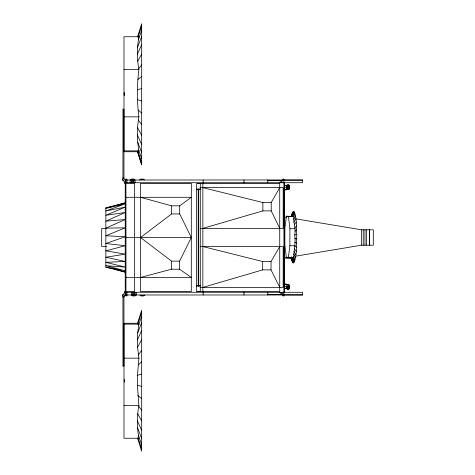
<?xml version="1.0" encoding="UTF-8"?>
<svg xmlns="http://www.w3.org/2000/svg" width="475" height="475" viewBox="0 0 475 475"><rect width="100%" height="100%" fill="white"/><g stroke="black" fill="none" stroke-linecap="round" stroke-linejoin="round"><path stroke-width="0.71" d="M123.933 178.665L123.939 109.119L122.972 109.119L122.966 180.357L123.933 180.357M125.228 292.279L125.228 294.981L123.203 297.101L122.645 294.981L125.228 292.279L125.228 180.019L123.203 177.899L122.645 180.019L125.228 182.721M202.849 291.543L202.849 183.457M203.14 294.981L203.14 292.279M288.373 257.587L289.869 245.771L289.904 228.754L288.462 216.499L286.389 216.19L284.899 228.006L284.858 245.029L286.3 257.278L293.704 257.587C293.859 249.933 295.919 242.66 294.708 234.929C296.246 228.689 293.063 222.787 293.782 216.499L286.389 216.19M138.207 323.261L123.987 323.261L123.987 438.253L138.914 438.253C136.847 427.441 136.948 416.26 138.872 405.43L137.388 385.308L137.471 375.315L138.914 358.156L137.554 347.296L137.364 340.082L137.726 332.797L138.872 324.122L137.388 323.754L141.675 310.27L141.675 451.25L137.471 437.944M291.519 256.975L292.921 261.529L293.455 262.265L293.995 262.23C297.475 253.573 296.364 243.663 296.792 234.478C296.21 226.89 297.154 218.565 293.948 211.512L293.408 211.547L292.873 212.349L291.573 216.636M137.471 37.056L141.675 23.75L141.675 164.73L137.388 151.246L138.872 150.878C136.948 139.644 136.847 128.066 138.914 116.844C136.847 101.169 136.948 85.251 138.872 69.57C136.948 58.74 136.847 47.559 138.914 36.747L123.987 36.747L123.987 151.739L138.207 151.739M284.4 189.81L288.135 189.169L286.746 188.522L286.508 187.399A1.55 1.496 0 0 1 286.633 187.031M286.484 287.909L286.508 287.517A1.55 1.496 0 0 1 288.313 286.33L289.305 286.959A1.55 1.496 0 0 1 289.198 288.776C287.719 290.308 285.659 288.123 286.49 286.401L284.4 286.395M124.26 95.683L124.278 92.809M124.254 379.305L124.278 382.185M123.987 94.24L124.278 92.815M291.496 216.196L292.351 212.96L292.879 212.159L293.425 212.123M291.899 216.149L292.368 213.898M291.246 216.564L291.846 214.51M291.407 216.196L292.351 212.96M291.739 216.238L292.873 212.349M291.644 216.232L292.879 212.159M291.959 216.303L293.408 211.547M292.368 216.368L293.948 211.512M141.223 27.164L141.675 25.798M137.869 323.944L141.675 312.318M294.506 260.49L293.467 262.841L292.927 262.877L290.997 257.581L291.911 258.085L293.467 262.841M138.13 36.866L141.675 26.078M141.229 313.945L141.675 312.598M141.218 31.237L141.675 29.925M138.706 324.977L141.675 316.445M138.344 39.882L141.675 30.382M141.194 318.256L141.675 316.902M292.992 216.434L294.482 212.248M137.726 332.797L141.675 322.525M137.554 47.221L141.675 36.628M293.758 216.808L294.993 213.738M137.364 340.082L141.675 330.374M137.364 54.18L141.675 44.62M137.388 323.754L138.13 323.386M293.74 219.622L295.462 215.923M125.964 277.477L191.3 277.465L179.609 269.224L179.609 261.119L191.3 237.5L179.698 213.94L179.698 205.835L191.3 197.297L191.36 183.457L140.469 183.457L140.511 291.543L191.3 291.543L191.3 197.297L125.928 197.297M137.554 347.296L141.675 339.756M137.726 61.198L141.675 54.126M293.918 222.247L295.877 218.749M279.733 228.386L271.225 210.888L271.225 202.534L279.733 187.637M200.04 246.561L283.171 246.561L283.171 287.363L279.733 287.363L271.035 269.877L271.035 261.529L279.733 246.561M294.292 224.841L296.228 222.128M138.344 354.902L141.675 350.384M138.706 68.744L141.675 64.843M123.203 297.101L125.228 294.981L283.183 294.981M294.898 227.584L296.501 225.958M288.794 187.376L289.061 187.144A1.372 1.324 0 0 0 289.156 185.541L288.283 184.983A1.372 1.324 0 0 0 286.68 186.034L287.132 187.281L288.794 187.376L288.794 189.222L287.428 189.317M286.567 186.77L287.737 187.75L289.198 187.257A1.55 1.496 0 0 0 289.305 185.44L288.313 184.817A1.55 1.496 0 0 0 286.508 186.004L286.567 188.171M288.794 189.222L289.061 188.991A1.372 1.324 0 0 0 289.37 188.373M284.4 190.255L289.198 189.103A1.55 1.496 0 0 0 289.489 187.637M286.894 288.545L286.68 287.553A1.372 1.324 0 0 1 288.283 286.502L289.156 287.054A1.372 1.324 0 0 1 289.061 288.663L288.123 289.121L287.132 288.8L286.894 286.698L288.123 287.274L289.061 286.823A1.372 1.324 0 0 0 289.257 286.532M286.894 287.66L289.091 287.025M138.13 364.919L141.675 361.938M279.472 182.721L281.93 180.755L281.93 182.721M137.869 79.479L141.675 76.457M179.698 213.94L171.594 213.94L140.511 237.5L171.499 261.119L179.609 261.119M139.555 179.96L140.784 179.039L143.242 179.039L144.471 179.96M144.875 295.04L143.646 295.961L141.194 295.961L139.965 295.04M294.951 231.188L296.691 230.114M137.471 375.315L141.675 374.057M202.849 287.411L262.681 269.877L271.035 269.877M202.849 228.386L262.871 210.888L271.225 210.888M140.511 277.465L171.499 269.224L179.609 269.224M105.854 207.83L125.228 202.873L105.854 208.388L125.228 203.858L105.854 210.936L125.228 207.142L105.854 215.288L125.228 212.485L105.854 221.154L125.228 219.539L105.854 228.137L125.228 227.816L105.854 235.76L125.228 236.758L105.854 243.497L125.228 245.741L105.854 250.824L125.228 254.167L105.854 257.248L125.228 261.458L105.854 262.325L125.228 267.116L105.854 265.709L125.228 270.756L105.854 267.17L105.854 207.83L111.595 206.768M137.388 89.692L141.675 88.617M294.708 234.929L296.792 234.478M284.4 288.485L286.36 288.141M284.4 288.533L286.894 288.105M284.4 258.044L289.495 257.195M296.044 256.102L361.528 245.201L373.32 245.201L373.32 229.799L361.528 229.799L296.044 218.898M287.737 284.751L288.135 284.727L286.894 284.507M123.987 69.57L138.872 69.57M123.987 116.844L138.914 116.844M123.987 150.878L138.872 150.878M122.966 177.62L123.933 177.62M140.784 179.758L141.52 179.758M142.506 179.758L143.242 179.758M283.908 179.776L302.575 179.776L302.575 182.721L124.978 182.721L125.228 183.706M125.228 180.019L283.908 179.96M267.912 180.512L302.575 180.512M124.978 182.976L125.471 183.338M284.644 182.982L284.157 183.344L284.644 183.285M124.978 183.154L125.471 183.154M284.157 183.16L284.644 183.16M124.978 183.279L125.471 183.279M197.933 183.457L279.733 183.457L279.733 291.543L197.933 291.543M284.329 183.451L284.644 183.457M200.04 187.637L283.171 187.637L283.171 228.386L200.04 228.386M196.608 189.092L200.29 189.092M196.608 189.584L200.29 189.584M202.849 187.637L262.871 202.534L271.225 202.534M140.511 197.297L171.594 205.835L179.698 205.835M288.462 216.499L293.782 216.499M106.501 228.534L101.68 228.534L101.68 246.466L106.501 246.466M289.904 228.754L295.236 228.754M125.964 237.5L125.964 291.543L134.573 291.543L134.573 183.457L125.923 183.457L125.964 237.5L191.3 237.5M289.869 245.771L295.183 245.771M286.3 257.278L293.704 257.587M291.092 257.889L285.772 257.889L291.181 258.198M202.849 246.561L262.681 261.529L271.035 261.529M196.608 285.588L200.29 285.588M196.608 286.081L200.29 286.081M200.04 287.411L279.733 287.363M125.228 291.246L124.978 292.279L302.575 292.279L302.575 295.224L283.908 295.224M284.4 291.294L284.644 292.279M124.978 291.721L125.471 291.674M284.157 291.721L284.644 291.721M124.978 291.804L125.471 291.804M284.157 291.852L284.644 291.846M124.978 292.024L125.471 291.614M284.644 292.018L284.157 291.662M267.912 294.488L283.183 294.488M283.908 294.488L302.575 294.488M123.933 294.642L122.966 294.642L122.972 365.881L123.939 365.881L123.933 296.335M125.964 295.04L126.944 295.04M282.928 295.04L283.908 295.04M141.194 295.242L141.93 295.242M142.91 295.242L143.646 295.242M122.966 297.38L123.933 297.38M123.987 324.122L138.872 324.122M123.987 358.156L138.914 358.156M122.972 365.881L123.933 365.881M123.987 405.43L138.872 405.43M284.4 187.678L286.49 187.678M287.013 189.258L288.135 189.614L288.135 187.773M284.4 216.956L286.585 217.324M284.4 185.541L287.013 185.986M287.013 186.432L288.699 186.782M284.4 283.818L288.313 284.489L289.305 285.119A1.55 1.496 0 0 1 289.542 286.235M284.4 284.264L288.313 284.935A1.55 1.496 0 0 0 286.508 286.122L286.567 288.289M284.4 185.131L286.894 185.571M284.4 284.062L285.647 284.288M294.672 238.527L296.792 238.913M137.388 385.308L141.675 386.383M105.854 267.17L125.228 272.127L114.849 269.171M111.388 268.185L113.466 268.779M137.388 151.246L138.13 151.614M137.471 99.685L141.675 100.943M286.989 187.263A1.372 1.324 0 0 1 288.283 186.823L289.156 187.382M288.533 284.81L289.198 285.261A1.55 1.55 0 0 1 289.418 285.6M288.473 284.976L288.972 285.297M294.832 242.203L296.703 243.289M287.013 287.084L288.135 287.446L288.135 289.287M137.869 395.521L141.675 398.543M279.472 292.279L281.93 294.245L281.93 292.279M138.13 110.081L141.675 113.062M295.088 246.068L296.525 247.475M138.706 406.256L141.675 410.157M138.344 120.098L141.675 124.616M294.393 248.787L296.257 251.334M293.948 251.311L295.913 254.754M137.726 413.802L141.675 420.874M137.554 127.704L141.675 135.244M286.567 286.894L286.746 287.238M293.698 253.816L295.498 257.634M137.364 420.82L141.675 430.38M137.364 134.918L141.675 144.626M293.645 256.458L295.034 259.878M137.554 427.779L141.675 438.372M137.726 142.203L141.675 152.475M293.128 257.545L294.524 261.428M141.194 156.744L141.675 158.098M138.344 435.118L141.675 444.618M138.706 150.023L141.675 158.555M141.218 443.763L141.675 445.075M141.229 161.055L141.675 162.402M138.13 438.134L141.675 448.923M292.44 257.474L293.995 262.23M137.869 151.056L141.675 162.682M141.223 447.836L141.675 449.202M137.471 151.424L141.675 164.635M291.971 257.408L293.455 262.265M291.448 258.02L292.927 262.877M291.05 257.23L291.887 260.656M291.697 257.343L292.921 261.529M291.169 257.955L292.398 262.141M292.06 258.4L292.41 260.045M291.205 257.052L291.418 258.465M369.645 229.799L369.645 245.201M369.396 229.799L369.396 245.201M366.445 229.799L366.445 245.201M364.972 229.799L364.972 245.201M363.25 229.799L363.25 245.201M361.528 229.799L361.528 245.201M289.091 187.352L289.091 188.747M288.972 286.894L288.972 288.741M288.895 187.518L288.895 189.359M288.895 287.191L288.895 289.038M288.794 287.048L288.794 288.895M288.533 187.69L288.533 189.537M288.533 287.369L288.533 289.21M288.473 287.203L288.473 289.049M288.283 184.983L288.283 186.823M288.313 286.33L288.313 284.489A1.55 1.496 0 0 0 287.155 284.721M288.123 287.274L288.123 289.121M287.737 187.75L287.737 189.59M287.767 287.256L287.767 289.097M287.351 187.625L287.351 189.026M287.428 287.149L287.428 288.99M287.132 286.959L287.132 288.8M287.013 187.411L287.013 188.812M286.746 187.12L286.746 188.967M286.746 286.793L286.746 288.64M286.663 186.289L286.663 187.607M286.734 286.389L286.734 288.236M286.49 186.283L286.484 187.791M284.578 182.721L284.644 183.712L284.329 183.706L284.329 182.721M284.4 182.721L284.4 292.279M282.928 179.96L282.928 179.039L283.908 179.039L283.908 295.961L282.928 295.961L282.928 292.279M267.799 180.019L267.799 182.721M267.799 292.279L267.799 294.981M262.871 202.534L262.871 210.888M262.681 261.529L262.681 269.877M243.972 180.019L243.972 182.721M243.972 292.279L243.972 294.981M203.14 180.019L203.14 182.721M198.698 189.092L198.698 286.081M198.206 189.092L198.206 286.081M171.594 205.835L171.594 213.94M171.499 261.119L171.499 269.224M136.278 292.279L136.278 295.04L135.048 295.961L132.596 295.961L131.367 295.04L131.367 292.279M135.048 182.721L135.048 179.96L133.825 179.039L131.367 179.039L130.138 179.96L130.138 182.721M126.944 182.721L126.944 179.039L125.964 179.039L125.964 182.721M126.944 292.279L126.944 295.961L125.964 295.961L125.964 292.279M289.542 187.043A1.55 1.55 0 0 1 289.489 187.845M289.061 285.374A1.372 1.372 0 0 1 289.257 285.677M289.542 285.98A1.55 1.55 0 0 1 289.489 286.781M287.577 284.709A1.372 1.324 0 0 1 288.283 284.656L289.156 285.214A1.372 1.324 0 0 1 289.394 285.861M287.155 186.889A1.55 1.496 0 0 1 288.313 186.657M132.103 179.758L131.367 179.758L131.367 182.216L132.103 182.216L132.103 179.758M133.825 179.758L133.083 179.758L133.083 182.216L133.825 182.216L133.825 179.758M200.29 183.564L196.608 183.564L196.608 291.608L200.29 291.608L200.29 183.564M133.333 292.79L132.596 292.79L132.596 295.242L133.333 295.242L133.333 292.79M135.048 292.79L134.312 292.79L134.312 295.242L135.048 295.242L135.048 292.79"/></g></svg>
